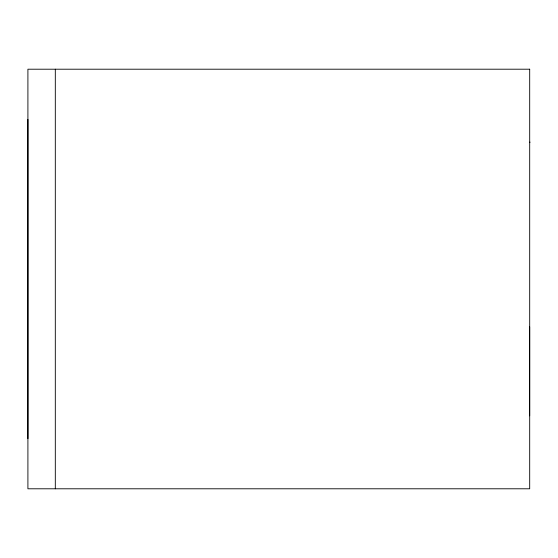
<?xml version="1.0" encoding="UTF-8"?>
<svg xmlns="http://www.w3.org/2000/svg" width="558" height="558" viewBox="0 0 558 558"><rect width="100%" height="100%" fill="white"/><g stroke="black" fill="none" stroke-linecap="round" stroke-linejoin="round"><path stroke-width="0.84" d="M27.921 438.623L27.907 119.377M529.675 415.822L529.682 326.883M529.695 142.178L530.1 142.178M55.312 69.206L55.312 488.787M529.695 69.206L27.907 69.213L27.907 488.794L529.695 488.787L529.695 69.206"/></g></svg>
